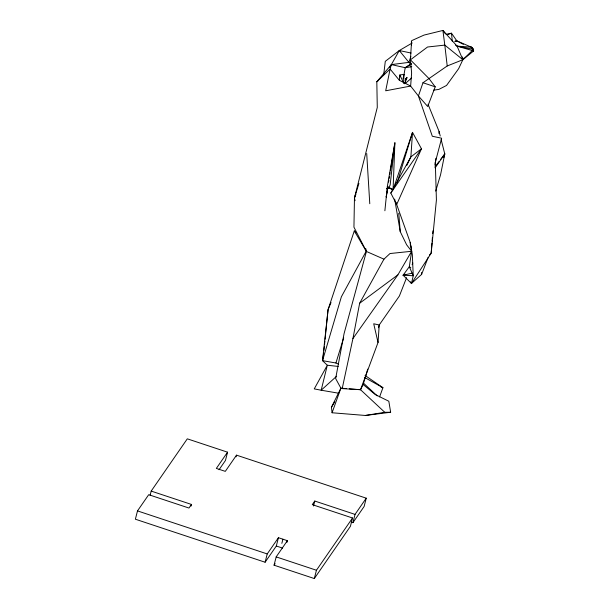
<?xml version="1.0" encoding="UTF-8"?>
<svg xmlns="http://www.w3.org/2000/svg" width="609" height="609" viewBox="0 0 609 609"><rect width="100%" height="100%" fill="white"/><g stroke="black" fill="none" stroke-linecap="round" stroke-linejoin="round"><path stroke-width="0.91" d="M412.247 42.973L399.298 50.539L391.359 64.592L376.819 81.773L377.276 107.45L354.461 197.925L353.943 227.149L366.42 251.456L383.959 259.16L390.004 253.534L411.646 251.281L410.184 242.382L396.687 204.51L390.811 193.053L410.885 156.886L421.458 148.802L412.514 132.366L393.368 188.859M399.824 76.841L399.862 74.96L404.041 74.397L405.213 67.698L411.098 63.778M435.146 167.909L435.313 162.268L441.647 138.22L432.321 136.256L418.421 95.986L410.633 86.067L399.367 80.304L390.103 69.045L391.359 64.592L408.928 62.377L410.565 63.313M390.399 170.863L394.898 142.765L390.148 184.953L388.687 187.945L386.677 188.744L388.687 187.945L393.064 189.757L394.898 142.765L387.347 186.4L384.88 210.752M403.6 82.877L404.041 74.397L403.013 78.896M367.729 369.084L363.147 384.485L375.22 394.533L388.824 401.24L390.643 412.255L384.759 412.293L360.536 389.714L378.037 342.479L379.217 324.993L399.397 295.982L406.568 277.696M394.662 199.074L400.258 231.679L406.645 244.826L411.646 251.281L409.301 266.696L403.097 275.222L411.463 283.459L431.157 253.26L431.964 242.991M432.116 241.126L432.405 237.388M432.702 233.658L432.923 230.857M399.367 80.304L399.862 74.96L403.843 83.372M431.157 253.26L436.409 200.049L435.313 162.268M323.95 350.403L324.323 346.688M324.513 344.831L324.886 341.116M325.077 339.259L328.084 309.532L354.293 230.895L356.189 232.912M338.246 366.435L327.307 365.24L322.526 360.65L328.084 309.532L331.045 302.536M435.161 164.757L435.93 158.294M438.876 133.371L439.097 131.521L428.043 104.23M383.678 74.785L385.299 61.334L399.298 50.539L411.052 53.036M338.551 364.083L335.924 363.002L322.526 360.65L323.623 353.197M387.103 191.462L386.205 197.08L387.644 188.623M388.603 182.099L388.9 180.226M389.197 178.353L389.501 176.481M389.798 174.608L390.103 172.735M365.803 248.685L366.42 251.456L344.062 333.663L335.65 378.547L340.888 388.169L342.197 388.603L352.938 338.528L359.645 303.252L383.959 259.16M441.137 139.59L444.776 153.925L440.566 174.745L435.709 191.081M410.512 281.86L411.463 283.459L413.245 275.748L412.339 254.707L410.184 242.382M378.524 327.756L379.217 324.993L373.713 323.767L378.037 342.479M150.134 495.239L151.192 491.09L191.454 504.435L188.965 508.043L148.703 494.691L137.497 510.905L135.381 519.211L265.113 562.229L276.319 546.014L278.435 537.709L287.379 540.678L286.961 542.337M191.036 506.102L191.454 504.435M151.192 491.09L187.306 438.83L227.56 452.183L225.444 460.488L219.042 469.752M236.086 456.811L236.513 455.151L366.245 498.177L364.129 506.475L352.923 522.689L351.134 522.103M265.113 562.229L267.229 553.931L278.435 537.709M366.245 498.177L355.039 514.392L314.777 501.04L312.288 504.64L352.542 517.993L350.426 526.298L314.32 578.55L274.058 565.198L276.174 556.892L287.379 540.678M281.853 543.35L282.911 539.193M313.506 506.018L314.777 501.04M314.32 578.55L316.436 570.245L352.542 517.993M352.923 522.689L355.039 514.392M443.778 157.586L444.776 153.925L440.809 159.2M322.526 360.65L341.383 296.781L366.146 251.311M397.175 182.753L412.514 132.366L410.885 156.886L406.842 165.374M355.077 200.696L354.461 197.925L358.937 183.431M335.924 363.002L343.689 337.843M410.428 63.534L408.928 62.377L410.854 56.553M446.009 34.348L451.475 33.191L456.864 40.894L471.473 47.205L473.49 49.352L473.619 50.943L462.863 59.712L447.212 65.97L422.973 82.74L418.421 95.986L427.716 106.506L435.207 86.828L429.094 78.683L410.42 59.827L411.615 40.674L424.024 35.086L442.91 30.45L457.085 46.117L462.863 59.712L458.638 68.672L446.549 85.45L438.838 89.409L433.646 90.147M390.643 412.255L365.362 415.467L332.08 412.765L340.888 388.169L346.498 388.611M379.574 396.923L382.939 387.705L365.035 375.448M404.635 83.806L406.949 77.64L405.564 78.835M412.148 264.717L412.803 263.012M411.463 283.459L421.641 274.37L428.18 257.28M354.461 197.925L355.9 194.408M332.08 412.765L331.448 407.261L340.888 388.169M342.197 388.603L360.536 389.714L363.147 384.485M405.114 80.906L406.949 77.64L405.8 79.132M352.938 338.528L397.898 274.865L411.646 251.281M331.448 407.261L334.881 401.712M389.379 67.591L391.359 64.592L405.213 67.698L411.745 66.685M227.56 452.183L216.355 468.405L225.307 471.366L236.513 455.151M274.058 565.198L275.131 563.652M390.811 193.053L421.458 148.802L396.687 204.51L396.421 202.683M435.252 167.688L444.776 153.925M436.272 165.222L439.112 161.461M429.414 254.996L430.578 253.839M445.179 33.487L442.91 30.45L444.806 45.112L462.863 59.712L473.49 49.352L457.085 46.117L455.57 45.195M336.617 376.233L321.179 390.217L314.252 388.892L327.307 365.24L321.179 390.217L338.741 393.231M405.145 83.639L411.539 78.036M378.296 80.616L376.819 81.773L390.103 69.045L385.687 90.787L410.633 86.067L411.623 73.034L410.42 59.827L427.548 47.007L444.806 45.112L447.212 65.97M359.645 303.252L397.898 274.865M405.213 67.698L411.722 63.899M410.816 267.777L409.301 266.696L413.245 275.748L403.097 275.222L405.114 274.217M448.057 34.477L451.475 33.191L452.35 41.519M455.174 41.45L456.864 40.894L463.358 44.358M455.068 41.366L456.864 40.894L455.037 41.199M403.097 275.222L412.27 273.152M365.362 415.467L384.759 412.293M349.307 388.831L360.536 389.714M381.143 387.37L382.939 387.705L364.692 377.519M276.319 546.014L282.584 548.092M137.497 510.905L267.229 553.931M276.174 556.892L316.436 570.245M422.973 82.74L435.207 86.828M393.064 189.757L387.347 186.4L388.314 188.196M363.543 383.183L377.215 395.865M473.345 49.291L471.473 47.205L457.085 46.117L473.619 50.943L471.473 47.205L473.619 50.943L472.736 49.732M399.298 50.539L408.928 62.377M354.293 230.895L366.42 251.456M410.161 244.841L410.816 246.546M439.097 131.521L440.231 136.005M462.558 56.941L462.863 59.712M421.466 272.527L421.641 274.37M398.735 213.295L400.258 231.679M366.709 153.506L369.777 203.726M411.349 41.64L411.539 45.203"/></g></svg>
